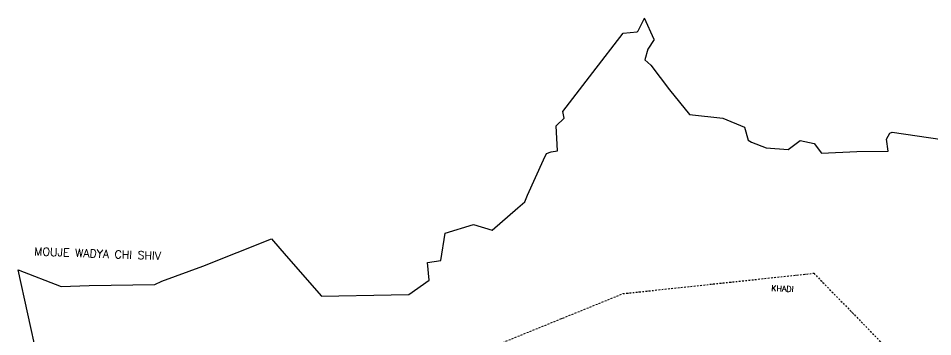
# Model space of a CAD drawing. Header units: metres. Extents: x 325382 to 334163, y 1808984 to 1815491.
# Drawn here: x 325809 to 328663, y 1813295 to 1814291 of the extents above; entities that cross this region are included whole.
import ezdxf

# ---------------------------------------------------------------- set-up
doc = ezdxf.new("R2010")
doc.units = ezdxf.units.M
doc.header["$MEASUREMENT"] = 0
doc.linetypes.add('DASHDOT', pattern=[1, 0.5, -0.25, 0, -0.25])
for name, color, linetype in [('OFF', 1, 'Continuous'), ('POLY_WATER', 4, 'Continuous'), ('TEXT_MAPIN', 7, 'Continuous'), ('TEXT_MAPOUT', 7, 'Continuous'), ('V_BOUND_STREAM_LINE', 7, 'DASHDOT')]:
    doc.layers.add(name, color=color, linetype=linetype)
doc.styles.get("Standard").update_dxf_attribs({"font": 'simplex.shx'})

msp = doc.modelspace()

# ---------------------------------------------------------------- linework, layer by layer
at = {"layer": 'OFF'}
for p, q in [((327794.2, 1814224.4), (327764, 1814290.7)), ((326000.7, 1812624.2), (325809.4, 1813504.4))]:
    msp.add_line(p, q, dxfattribs=at)
at = {"layer": 'POLY_WATER'}
for p, q in [((327743.9, 1814251.2), (327764, 1814290.7)), ((327602.7, 1814121.7), (327697.4, 1814243.9)), ((327697.4, 1814243.9), (327741.3, 1814248.2)), ((327741.3, 1814248.2), (327743.9, 1814251.2)), ((327794.2, 1814224.4), (327773.7, 1814193.8)), ((327773.7, 1814193.8), (327764.7, 1814161.3)), ((327764.7, 1814161.3), (327783.8, 1814144)), ((327508.9, 1813999), (327602.7, 1814121.7)), ((327783.8, 1814144), (327841.4, 1814066.8)), ((327841.4, 1814066.8), (327904.2, 1813989.7)), ((327488, 1813954), (327512.8, 1813978.5)), ((327512.8, 1813978.5), (327508.9, 1813999)), ((327904.2, 1813989.7), (328008.2, 1813978.9)), ((328008.2, 1813978.9), (328075.9, 1813950.7)), ((327492.7, 1813876.7), (327488, 1813954)), ((328075.9, 1813950.7), (328087.5, 1813909.4)), ((328519.2, 1813912.5), (328529.3, 1813932.1)), ((328529.3, 1813932.1), (328537, 1813934.6)), ((328537, 1813934.6), (328693.2, 1813911.8)), ((328087.5, 1813909.4), (328097.7, 1813903.2)), ((328097.7, 1813903.2), (328143.3, 1813886.1)), ((328211.8, 1813881), (328249.6, 1813908.6)), ((328249.6, 1813908.6), (328293, 1813898.9)), ((328293, 1813898.9), (328315.7, 1813869.4)), ((328524.6, 1813875.6), (328519.2, 1813912.5)), ((327448.9, 1813847.9), (327457.6, 1813868.3)), ((327457.6, 1813868.3), (327472.1, 1813872.9)), ((327472.1, 1813872.9), (327492.7, 1813876.7)), ((328143.3, 1813886.1), (328211.8, 1813881)), ((328315.7, 1813869.4), (328425.9, 1813874.7)), ((328425.9, 1813874.7), (328524.6, 1813875.6)), ((327398.7, 1813737.6), (327448.9, 1813847.9)), ((327390.4, 1813716.5), (327398.7, 1813737.6)), ((327288.3, 1813628), (327368.9, 1813698.3)), ((327368.9, 1813698.3), (327390.4, 1813716.5)), ((327142, 1813618.8), (327230.2, 1813646.1)), ((327230.2, 1813646.1), (327288.3, 1813628)), ((327127.8, 1813533.5), (327142, 1813618.8)), ((326385.4, 1813515.6), (326600, 1813601.8)), ((326600, 1813601.8), (326644.9, 1813548.3)), ((326644.9, 1813548.3), (326755.7, 1813422.6)), ((327086, 1813527.1), (327127.8, 1813533.5)), ((327091.2, 1813471.9), (327086, 1813527.1)), ((325809.4, 1813504.4), (325942.8, 1813451.8)), ((326257.6, 1813469.3), (326385.4, 1813515.6)), ((326235.5, 1813458.4), (326257.6, 1813469.3)), ((327027.9, 1813427.5), (327091.2, 1813471.9)), ((325942.8, 1813451.8), (326030.2, 1813455.9)), ((326030.2, 1813455.9), (326235.5, 1813458.4)), ((326755.7, 1813422.6), (326973.2, 1813426.6)), ((326973.2, 1813426.6), (327027.9, 1813427.5))]:
    msp.add_line(p, q, dxfattribs=at)
at = {"layer": 'V_BOUND_STREAM_LINE', "ltscale": 10}
for p, q in [((327696.8, 1813430.1), (328292.3, 1813493.8)), ((328292.3, 1813493.8), (328633.2, 1813143.5)), ((327032.1, 1813159.6), (327696.8, 1813430.1))]:
    msp.add_line(p, q, dxfattribs=at)

# ---------------------------------------------------------------- texts
at = {"layer": 'TEXT_MAPIN'}
msp.add_text('KHADI', height=18.02, rotation=357.4749, dxfattribs=at).set_placement((328159.1, 1813438.2))
at = {"layer": 'TEXT_MAPOUT'}
msp.add_text('MOUJE WADYA CHI SHIV', height=25.029, rotation=357.9529, dxfattribs=at).set_placement((325858.6, 1813549.6))

doc.saveas('drawing.dxf')
